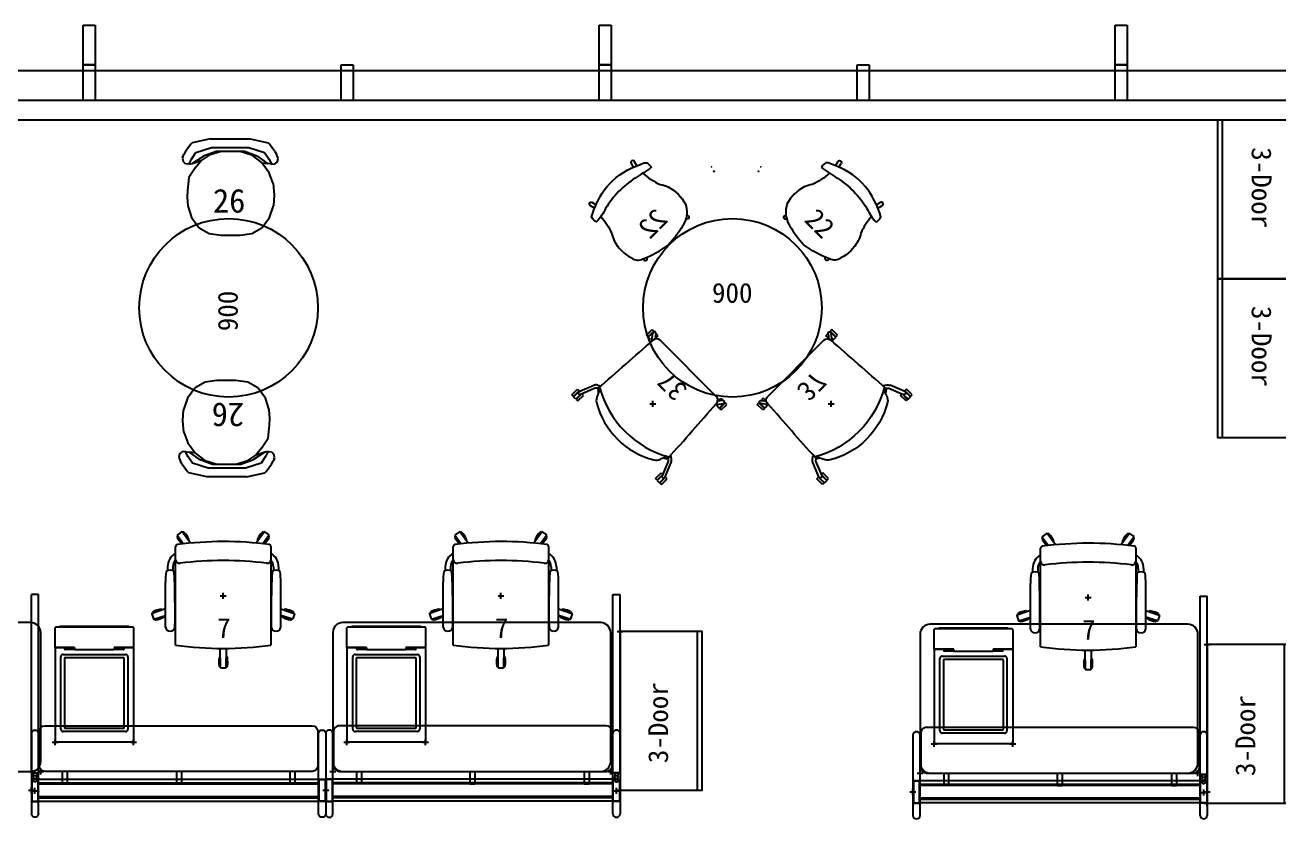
# Model space of a CAD drawing. Header units: millimetres. Extents: x 10479 to 135323, y 879012 to 965592.
# Drawn here: x 40359 to 46677, y 946978 to 950982 of the extents above; entities that cross this region are included whole.
import ezdxf
from ezdxf.enums import TextEntityAlignment as Align

# ---------------------------------------------------------------- set-up
doc = ezdxf.new("R2010")
doc.units = ezdxf.units.MM
doc.header["$PDMODE"] = 2
doc.header["$PDSIZE"] = 15
doc.linetypes.add('03-A31 아트페어 전시관 단면도$0$1층 평면도$0$1층배치도$0$PHANTOM2', pattern=[1.25, 0.625, -0.125, 0.125, -0.125, 0.125, -0.125])
for name, color, linetype in [('$2d', 7, 'Continuous'), ('$2dpanl', 1, 'Continuous'), ('$CHAR', 3, 'Continuous'), ('$point', 6, 'Continuous'), ('1-FUR', 6, 'Continuous'), ('72_VITRA_STANDARD_D2_CH_SEAT', 18, 'Continuous'), ('D2SNAP', 1, 'Continuous'), ('보루네오', 140, 'Continuous'), ('비브랜드', 30, 'Continuous'), ('퍼시스', 210, 'Continuous'), ('퍼시스물량산출제외', 7, 'Continuous')]:
    doc.layers.add(name, color=color, linetype=linetype)
doc.styles.add('돋움', font='')
doc.styles.get('돋움').set_extended_font_data('Dotum')

# ---------------------------------------------------------------- blocks, each defined once
blk = doc.blocks.new('GFN142WA')
at = {"layer": '$2dpanl', "color": 0}
for p, q in [((2.273736754432321e-13, -55.5), (2.273736754432321e-13, 118.5)), ((36.00000000000023, 118.5000172114005), (36.00000000000023, 55.5)), ((1447.000000000001, 118.5000172114005), (1447.000000000001, 55.5)), ((1483.000000000001, -55.5), (1483.000000000001, 118.5)), ((1.000000000000227, 56.5), (1.200000000000955, 56.5)), ((1.200000000000955, 56.5), (34.80000000000041, 56.5)), ((2.200000000000955, -54.5), (2.200000000000955, 54.5)), ((2.200000000000955, 54.5), (33.80000000000041, 54.5)), ((33.80000000000041, 54.5), (33.80000000000041, -54.5)), ((34.80000000000041, 56.5), (35.00000000000023, 56.5)), ((36.00000000000023, 55.5), (36.00000000000023, 6)), ((36.00000000000045, 55), (1447.000000000001, 55)), ((36.00000000000045, 38), (1447.000000000001, 38)), ((36.00000000000045, 31.5), (1447.000000000001, 31.5)), ((36.00000000000023, 6), (36.00000000000023, -6)), ((1447.000000000001, 55.5), (1447.000000000001, 6)), ((1447.000000000001, 6), (1447.000000000001, -6)), ((1448.200000000001, 56.5), (1448.000000000001, 56.5)), ((1481.8, 56.5), (1448.200000000001, 56.5)), ((1449.200000000001, 54.5), (1449.200000000001, -54.5)), ((1480.8, 54.5), (1449.200000000001, 54.5)), ((1480.8, -54.5), (1480.8, 54.5)), ((1482.000000000001, 56.5), (1481.8, 56.5)), ((2.273736754432321e-13, -285.5000172112996), (2.273736754432321e-13, -55.5)), ((1.200000000000955, -56.5), (1.000000000000227, -56.5)), ((34.80000000000041, -56.5), (1.200000000000955, -56.5)), ((33.80000000000041, -54.5), (2.200000000000955, -54.5)), ((35.00000000000023, -56.5), (34.80000000000041, -56.5)), ((36.00000000000023, -6), (36.00000000000023, -55.5)), ((36.00000000000045, -31.5), (1447.000000000001, -31.5)), ((36.00000000000045, -38), (1447.000000000001, -38)), ((36.00000000000045, -55), (1447.000000000001, -55)), ((36.00000000000023, -55.5), (36.00000000000023, -285.5000197653999)), ((1447.000000000001, -6), (1447.000000000001, -55.5)), ((1447.000000000001, -55.5), (1447.000000000001, -285.5000197653999)), ((1448.000000000001, -56.5), (1448.200000000001, -56.5)), ((1448.200000000001, -56.5), (1481.8, -56.5)), ((1449.200000000001, -54.5), (1480.8, -54.5)), ((1481.8, -56.5), (1482.000000000001, -56.5)), ((1483.000000000001, -285.5000172112996), (1483.000000000001, -55.5))]:
    blk.add_line(p, q, dxfattribs=at)
for centre, radius, start, end in [((18.00000000000023, 118.5), 18, 5.478538965113342e-05, 180), ((1465.000000000001, 118.5), 18, 0, 179.9999452146104), ((1.000000000000227, 55.5), 1, 90, 180), ((35.00000000000023, 55.5), 1, 7.016477563892661e-15, 90), ((35.50000000000023, 6), 0.5, 306.9171627150918, 7.016477563892661e-15), ((1448.000000000001, 55.5), 1, 90, 180), ((1447.500000000001, 6), 0.5, 180, 233.0828372849082), ((1482.000000000001, 55.5), 1, 0, 90), ((1.000000000000227, -55.5), 1, 180, 270), ((35.00000000000023, -55.5), 1, 270, 7.016477563892661e-15), ((35.50000000000023, -6), 0.5, 7.016477563892661e-15, 53.08283728481513), ((1447.500000000001, -6), 0.5, 126.9171627151849, 180), ((1448.000000000001, -55.5), 1, 180, 270), ((1482.000000000001, -55.5), 1, 270, 0), ((18.00000000000023, -285.5), 18, 180.0000547853897, 359.9999370846884), ((1465.000000000001, -285.5), 18, 180.0000629153116, 359.9999452146104)]:
    blk.add_arc(centre, radius, start, end, dxfattribs=at)
at = {"layer": '$point'}
for p in [(0, 0), (1483, 0)]:
    blk.add_point(p, dxfattribs=at)
blk = doc.blocks.new('의자_사무용의자_퍼시스_CH0501')
at = {"layer": '퍼시스'}
for p, q in [((-209.7930280152687, 322.7887766497323, 3.434173933669626e-06), (-230.8274698690172, 307.5063600901282, 3.434173933669626e-06)), ((-165.1579762113426, 266.0127323778631, 3.434173933669626e-06), (-206.9994235219337, 322.3463131655672, 3.434173933669626e-06)), ((163.738160381461, 266.0127323778631, 3.434173933669626e-06), (205.5796076920523, 322.3463131655672, 3.434173933669626e-06)), ((208.3732121853871, 322.7887766497323, 3.434173933669626e-06), (229.4076540391356, 307.5063600901282, 3.434173933669626e-06)), ((-231.2699333531823, 304.7127555967933, 3.434173933669626e-06), (-200.6942816711282, 262.3550813556079, 3.434173933669626e-06)), ((229.8501175233007, 304.7127555967933, 3.434173933669626e-06), (199.5838266443092, 262.783651260033, 3.434173933669626e-06)), ((-240.2056432320807, -248.6832200672904), (-240.2056432320807, 248.689977442341)), ((240.2056432320807, 249.0427284086896), (240.2056432320809, -249.0494857837396)), ((-280.5048517769321, 146.8318078978531), (-280.5048517769322, 127.3749237132226)), ((-253.9048517769322, 146.8318078978531), (-253.9048517769322, 127.168141023881)), ((252.4850359470506, 146.8318078978531), (252.4850359470506, 127.168141023881)), ((279.0850359470507, 146.8318078978531), (279.0850359470507, 127.3749237132226)), ((-291.4464003078556, -158.000657199244), (-291.4464003078556, 69.99934280075573)), ((290.026584477974, -158.000657199244), (290.026584477974, 69.99934280075573)), ((-359.9782163698192, -91.05287315008526), (-351.9437745160706, -115.7803425737591)), ((-291.4464003078556, -65.92357599682452), (-358.6941373259751, -88.53272612874389)), ((-349.4236274947305, -117.0644216175995), (-291.4464003078556, -98.69781866850951)), ((290.026584477974, -65.92357599682452), (357.2743214960936, -88.53272612874389)), ((348.0038116648489, -117.0644216175995), (290.026584477974, -98.69781866850951)), ((358.5584005399376, -91.05287315008526), (350.523958686189, -115.7803425737591)), ((-16.6415742209089, -264.876290832644), (-15.12286879203937, -360.2017022079751)), ((14.87713120796066, -360.2017022079751), (15.87357535392005, -264.907796519593)), ((-13.12286879203929, -362.2017022079751), (12.87713120796058, -362.2017022079751))]:
    blk.add_line(p, q, dxfattribs=at)
for centre, radius, start, end in [((-208.622163132788, 321.1410325322937, 3.434173933669626e-06), 2.021382014756166, 36.60290912648927, 125.3970908735075), ((-201.2983809562209, 316.3903636138109, 3.434173933669626e-06), 5.260657245904929, 44.76435560388612, 137.8428333174539), ((-306.3639948139787, 216.8359737511485, 3.434173933669626e-06), 149.9999999999982, 27.64628866112098, 43.50301195048741), ((304.9441789840973, 216.8359737511485, 3.434173933669626e-06), 149.9999999999982, 136.4969880495126, 152.353711338879), ((199.8785651263393, 316.3903636138109, 3.434173933669626e-06), 5.260657245904929, 42.15716668254613, 135.2356443961139), ((207.2023473029064, 321.1410325322937, 3.434173933669626e-06), 2.021382014756166, 54.60290912649248, 143.3970908735108), ((-230.2056432320808, 248.689977442341), 10.00000000000003, 97.43297515626791, 180), ((-227.3234265319099, 297.4396202960115, 3.434173933669626e-06), 5.294800910212464, 114.2056964621144, 206.9165298285203), ((-100.2182963485619, 366.6095906516435, 3.434173933669626e-06), 149.9999999999991, 208.4969880495129, 224.3537113388789), ((-229.6518993644321, 305.8883261013782, 3.434173933669626e-06), 2.000000000000201, 126.0000000000008, 215.9999999999935), ((1.360045956386979, -1526.268425335218), 1799.999999999998, 82.6548208566902, 97.43297515626791), ((-203.8431790144623, 265.3805610685423, 3.434173933669626e-06), 5.136867408254691, 225.0243162908411, 227.4758952169042), ((-178.0548905631911, 284.1082448972517, 3.434173933669626e-06), 5.125237346198296, 301.7200476735532, 27.03382530827133), ((176.6350747333095, 284.1082448972517, 3.434173933669626e-06), 5.125237346198296, 152.9661746917286, 238.2799523264468), ((98.79848051868034, 366.6095906516434, 3.434173933669626e-06), 149.9999999999991, 315.7941993335114, 331.5030119504871), ((225.9036107020283, 297.4396202960115, 3.434173933669626e-06), 5.294800910212464, 333.0834701714797, 65.79430353788554), ((228.2320835345507, 305.8883261013782, 3.434173933669626e-06), 2.000000000000175, 324.0000000000056, 54.00000000000021), ((230.2056432320808, 249.0427284086896), 9.999999999999986, 0, 82.65482085669554), ((-204.2048517769321, 146.831807897853), 76.30000000000014, 118.1532898685476, 179.9999999999999), ((202.7850359470505, 146.831807897853), 76.30000000000014, 1.017777498068325e-13, 61.84671013145237), ((-267.4464003078564, 96.6259872758234), 33.37335552493232, 52.75918343512159, 127.2408165648748), ((-204.2048517769336, 146.8318078978533), 49.69999999999863, 136.4157996949641, 180.0000000000003), ((-220.0291256008402, 184.9644231169094), 20.54402028639295, 190.8536220679752, 276.3109044319463), ((1.360045956385716, -1622.066880269535), 1799.999999999958, 83.09376716883624, 96.9924983427117), ((220.0514400196532, 185.347144104093), 20.59767856655886, 263.7268056393394, 348.0890736227411), ((202.785035947052, 146.8318078978533), 49.69999999999864, 359.9999999999997, 41.15519904450757), ((266.0265844779748, 96.6259872758234), 33.37335552493232, 52.75918343512515, 127.2408165648784), ((82.43819667510148, 69.99934280075573), 373.8845969829571, 171.8203781251957, 180), ((-5272.656797902754, -85.40463138923754), 5029.734327600221, 359.1729999939453, 2.376920322650859), ((5271.236982072873, -85.40463138923754), 5029.734327600221, 177.6230796773491, 180.8270000060547), ((-83.85801250498325, 69.99934280075573), 373.8845969829571, 0, 8.17962187480423), ((-358.0501957652855, -90.44803972857504), 2.020664969578486, 108.5829974361289, 197.417002563765), ((-351.2661154975841, -84.95191427855873, 3.434173933669626e-06), 5.262130087322181, 116.7789281652038, 209.8372273107708), ((-289.0531826574073, -215.6385371062379, 3.434173933669626e-06), 149.9999999999926, 99.64628866112045, 115.5030119504874), ((-350.0416614834804, -115.1623085850092), 1.999999999999995, 198.0000000000003, 288.0000000000002), ((-341.3326169477833, -115.6236166253514), 5.237935838988332, 185.7910374129239, 279.5205284190794), ((-367.7938328366083, 26.70026565676529), 150.0000000000014, 280.4969880495126, 296.3537113388792), ((-313.3829887976419, -72.8284267147839, 3.434173933669626e-06), 5.132556718794893, 13.59952950896026, 99.02345664238484), ((-303.5313217284353, -103.1423155935661), 5.125301761489568, 296.9668856881617, 24.15810064410895), ((302.1115058985538, -103.1423155935661), 5.125301761489588, 155.8418993558911, 243.033114311837), ((366.3740170067267, 26.70026565676529), 150.0000000000014, 243.6462886611208, 259.503011950487), ((311.9631729677606, -72.8284267147839, 3.434173933669626e-06), 5.132556718794893, 80.97654335761513, 166.4004704910398), ((287.6333668275257, -215.6385371062379, 3.434173933669626e-06), 149.9999999999926, 64.49698804951262, 80.35371133887955), ((339.9128011179017, -115.6236166253514), 5.237935838988332, 260.4794715809206, 354.208962587076), ((348.6218456535988, -115.1623085850092), 1.999999999999995, 251.9999999999998, 341.9999999999997), ((349.8462996677025, -84.95191427855873, 3.434173933669626e-06), 5.262130087322181, 330.1627726892291, 63.22107183479624), ((356.6303799354041, -90.44803972857504), 2.020664969578471, 342.5829974362343, 71.41700256387192), ((-267.4464003078556, -153.6006571992443), 24.39999999999991, 190.388857815469, 349.6111421845309), ((266.026584477974, -153.6006571992443), 24.39999999999996, 190.388857815469, 349.6111421845309), ((1.360045956384813, 1535.033690713933), 1800.000000000003, 262.2874549339068, 277.6251804422461), ((127.2821794941769, -333.2470741452695), 150, 171.646288661121, 187.5030119504869), ((-15.86377224505378, -312.3896369097059), 5.344990330819114, 91.13599517648616, 169.9240290671843), ((15.61803466097507, -312.3896369097059), 5.344990330819107, 10.07597093281581, 91.9845635864769), ((-127.5279170782555, -333.2470741452695), 150, 352.4969880495131, 8.353711338879009), ((-16.22292956451035, -352.0237685068884), 5.273181219850714, 188.8366172949193, 282.0411564144381), ((-13.12286879203929, -360.2017022079751), 1.999999999999982, 180, 270.0000000000004), ((12.87713120796058, -360.2017022079751), 1.999999999999996, 270, 0), ((15.97719198043182, -352.0237685068884), 5.273181219850716, 257.9588435855619, 351.1633827050807)]:
    blk.add_arc(centre, radius, start, end, dxfattribs=at)
blk.add_point((0, 0), dxfattribs=at)
blk.add_text('7', height=100).set_placement((-31.05493283553415, -212.3920228777151))
blk = doc.blocks.new('책상_책상_퍼시스_GDN014M')
at = {"layer": '퍼시스'}
for p, q in [((1350, 0), (50, 0)), ((0, -50), (0, -700)), ((1400, -700), (1400, -50)), ((50, -750), (1350, -750))]:
    blk.add_line(p, q, dxfattribs=at)
for centre, start, end in [((50, -50), 90, 180), ((1350, -50), 0, 90), ((50, -700), 180, 270), ((1350, -700), 270, 0)]:
    blk.add_arc(centre, 50, start, end, dxfattribs=at)
for p in [(0, 0), (1400, 0)]:
    blk.add_point(p, dxfattribs=at)
at = {"layer": '퍼시스', "flags": 8}
for tag, p in [('CODE', (554.5424944068225, -406.8185772713152)), ('SIZE', (554.5424944068225, -566.8185772713152))]:
    blk.add_attdef(tag, text='', height=60, dxfattribs=at).set_placement(p, align=Align.BOTTOM_LEFT)
at = {"layer": '퍼시스'}
blk.add_attdef('COLOR', text='', height=60, dxfattribs=at).set_placement((554.5424944068225, -486.8185772713152), align=Align.BOTTOM_LEFT)
blk = doc.blocks.new('GTN214')
at = {"layer": '$2d', "color": 0}
for p, q in [((180, -32.80000000000018), (155, -32.80000000000024)), ((155, -95.00000000000006), (155, -32.80000000000024)), ((180, -95.00000000000006), (180, -32.80000000000018)), ((731, -95.00000000000006), (731, -32.80000000000024)), ((756, -32.80000000000018), (731, -32.80000000000024)), ((756, -95.00000000000006), (756, -32.80000000000018)), ((1303, -95.00000000000006), (1303, -32.80000000000018)), ((1303, -32.80000000000018), (1328, -32.80000000000024)), ((1328, -95.00000000000006), (1328, -32.80000000000024)), ((39, -125.0000000000001), (39, -295)), ((1414, -95.00000000000003), (69, -95.00000000000006)), ((1444, -295.0000000000001), (1444, -125)), ((69, -325), (1414, -325.0000000000001))]:
    blk.add_line(p, q, dxfattribs=at)
for centre, start, end in [((69, -125.0000000000001), 90, 180), ((1414, -125), 0, 90), ((69, -295), 180, 270), ((1414, -295.0000000000001), 270, 0)]:
    blk.add_arc(centre, 30, start, end, dxfattribs=at)
at = {"layer": '$point'}
for p in [(0, 0), (1483, 0)]:
    blk.add_point(p, dxfattribs=at)
blk = doc.blocks.new('GFN4092F')
at = {"layer": '$2dpanl', "color": 0}
for p, q in [((-8.500000000000114, -49.61421356229994), (-8.500000000000114, -60.39095548909995)), ((-8.231353701599915, -61.07295384919996), (-5.796986060482652, -63.68349353619158)), ((-4.592893218799986, -45.29289321880003), (-8.207106781199968, -48.90710678109997)), ((3.885786437599904, -45), (-3.885786437599904, -45)), ((8.207106781199968, -48.90710678109997), (4.592893218799986, -45.29289321880003)), ((5.796986060482425, -63.68349353619163), (8.231353701599915, -61.07295384919996)), ((8.499999999999886, -60.39095548909995), (8.499999999999886, -49.61421356229994)), ((-18.00000000000011, -90.39999999999992), (-18.00000000000028, -990.4)), ((-18.00000000000011, -90.39999999999992), (17.99999999999989, -90.39999999999998)), ((-8.500000000000114, -79.40904451079996), (-8.500000000000114, -89.39999999999998)), ((-5.796986060534437, -76.11650646376006), (-8.231353668100041, -78.72704611480003)), ((7.499999999999886, -90.39999999999998), (-7.500000000000114, -90.39999999999998)), ((8.231353701599915, -78.72704615069995), (5.796986060532276, -76.11650646376188)), ((8.499999999999886, -89.39999999999998), (8.499999999999886, -79.40904451079996)), ((17.99999999999989, -90.39999999999998), (17.99999999999972, -990.4)), ((17.99999999999972, -990.4), (-18.00000000000028, -990.4))]:
    blk.add_line(p, q, dxfattribs=at)
blk.add_circle((-1.13686837721616e-13, -69.89999999999998), 8.499999999999988, dxfattribs=at)
for centre, start, end in [((-7.500000000000114, -49.61421356229994), 134.9999999999954, 180), ((-7.500000000000114, -60.39095548909995), 180, 223.0000000000016), ((-3.885786437599904, -46), 89.99999999999999, 134.9999999999954), ((3.885786437599904, -46), 45.0000000000046, 89.99999999999999), ((7.499999999999886, -49.61421356229994), 0, 45.0000000000046), ((7.499999999999886, -60.39095548909995), 316.9999999999985, 0), ((-7.500000000000114, -79.40904451079996), 136.9999999999984, 180), ((-7.500000000000114, -89.39999999999998), 180, 270), ((7.499999999999886, -89.39999999999998), 270, 0), ((7.499999999999886, -79.40904451079996), 0, 43.00000000000153)]:
    blk.add_arc(centre, 1, start, end, dxfattribs=at)
at = {"layer": '$point'}
blk.add_point((0, 0), dxfattribs=at)
blk = doc.blocks.new('캐비닛_3단캐비닛_퍼시스_H1161')
at = {"layer": '퍼시스', "linetype": 'Continuous'}
for p, q in [((799, 0), (1, 0)), ((0, -1), (1.110223024625157e-16, -413)), ((800, -413), (800, -1)), ((1.048244554803849e-16, -390), (800, -390)), ((1, -414), (799, -414))]:
    blk.add_line(p, q, dxfattribs=at)
for centre, start, end in [((1, -1), 90, 180), ((799, -1), 0, 90), ((1, -413), 180, 270), ((799, -413), 270, 0)]:
    blk.add_arc(centre, 1, start, end, dxfattribs=at)
at = {"layer": '퍼시스'}
for p in [(0, 0), (800, 0)]:
    blk.add_point(p, dxfattribs=at)
blk.add_text('3-Door', height=100, dxfattribs=at).set_placement((136.3590120158915, -242.020353164291))
blk = doc.blocks.new('서랍_서랍_퍼시스_엑스페이스')
at = {"layer": '퍼시스', "linetype": 'Continuous'}
for p, q in [((1, 0), (395, 0)), ((0, -477), (0, -1)), ((41, -54), (355, -54)), ((396, -477), (396, -1)), ((29, -431.5), (29, -66)), ((47, -74), (47, -423.5)), ((347, -72), (49, -72)), ((349, -423.5), (349, -74)), ((367, -66), (367, -431.5)), ((49, -425.5), (347, -425.5)), ((0, -577), (0, -478.5)), ((0.5, -477.5), (98.5, -477.5)), ((98.5, -478), (0.5, -478)), ((355, -443.5), (41, -443.5)), ((48, -472.45), (48, -472.5500000000002)), ((52.95000000000027, -467.5), (97.5, -467.5)), ((97.5, -467.5), (98, -468.000001931)), ((97.5, -477.5), (97.5, -467.5)), ((97.5, -477.5), (98.00000000010004, -476.9999999999002)), ((98, -466.5), (298, -466.5)), ((98, -477), (98, -466.5)), ((98.5, -478.0033632143002), (98.5, -468.0000510730001)), ((99, -467.5), (101, -467.5)), ((297, -467.5), (101.0522463498, -467.5278640450001)), ((297.5, -468.0000510730001), (297.5, -478.0033632143002)), ((297.5, -477.5), (395.5, -477.5)), ((395.5, -478), (297.5, -478)), ((298, -477), (298, -466.5)), ((298, -468.000001931), (298.5, -467.5)), ((298.5, -477.5), (298, -477)), ((298.5, -467.5), (343.0500000000002, -467.5)), ((298.5, -467.5), (298.5, -477.5)), ((348, -472.4501073536001), (348, -472.5500000000002)), ((396, -478.5), (396, -577)), ((3, -580), (393, -580)), ((24, -584.0500000000002), (24, -580)), ((371.0500000000002, -585), (24.95000000000027, -585)), ((372, -580), (372, -584.0499996620001))]:
    blk.add_line(p, q, dxfattribs=at)
for centre, radius, start, end in [((1, -1), 1, 90, 180), ((395, -1), 1, 0, 90), ((41, -66), 12, 90, 180), ((355, -66), 12, 0, 90), ((49, -74), 2, 90, 180), ((347, -74), 2, 0, 90), ((41, -431.5), 12, 180, 270), ((49, -423.5), 2, 180, 270), ((347, -423.5), 2, 270, 0), ((355, -431.5), 12, 270, 0), ((0.5, -477), 0.5, 180, 270), ((0.5, -478.5), 0.5, 90, 180), ((52.95000000000027, -472.45), 4.95, 90, 180), ((52.95000000000027, -472.5500000000002), 4.95, 180, 270), ((99, -468), 0.5, 90, 180), ((101, -468), 0.5, 70.87280397609828, 90), ((297, -468), 0.5, 0, 90), ((343.0500000000002, -472.45), 4.95, 0, 90), ((343.0500000000002, -472.5500000000002), 4.95, 270, 0), ((395.5, -477), 0.5, 270, 0), ((395.5, -478.5), 0.5, 0, 90), ((3, -577), 3, 180, 270), ((24.95000000000027, -584.0500000000002), 0.95, 180, 270), ((371.0500000000002, -584.0500000000002), 0.95, 270, 0), ((393, -577), 3, 270, 0)]:
    blk.add_arc(centre, radius, start, end, dxfattribs=at)
at = {"layer": '퍼시스', "linetype": 'Continuous', "start_tangent": (-0.999993126533611, 0.003707679265217382), "end_tangent": (-0.9932110552605222, -0.1163262640519332)}
blk.add_spline([(101.0542452555001, -467.5278902289001), (101, -467.5309600500002)], degree=3, dxfattribs=at)
at = {"layer": '퍼시스'}
for p in [(0, 0), (396, 0)]:
    blk.add_point(p, dxfattribs=at)
for tag, p in [('CODE', (29, -273.5249316664167)), ('SIZE', (28.99999999999997, -433.5249316664167))]:
    blk.add_attdef(tag, text='', height=60, dxfattribs=at).set_placement(p, align=Align.BOTTOM_LEFT)
at = {"layer": '퍼시스', "flags": 8}
blk.add_attdef('COLOR', text='', height=60, dxfattribs=at).set_placement((28.99999999999999, -353.5249316664167), align=Align.BOTTOM_LEFT)
blk = doc.blocks.new('의자_회의용의자_퍼시스_CH0020MD')
at = {"layer": '퍼시스'}
for p, q in [((-308.1969294783, 256.6097577473541), (-319.7191976748001, 256.6097577473541)), ((-319.7191976748001, 256.6097577473541), (-319.7191976748001, 216.6097577473541)), ((-308.1969294783, 216.6097577473541), (-308.1969294783, 256.6097577473541)), ((-289.5719294783, 257.6097379431543), (-306.5719294783, 257.6097379431543)), ((-306.5719294783, 257.6097379431543), (-306.5719294783, 221.6097577473541)), ((-289.5719294783, 221.6097577473541), (-289.5719294783, 257.6097379431543)), ((-287.9469294783, 216.6097577473541), (-287.9469294783, 256.6097577473541)), ((-287.9469294783, 256.6097577473541), (-276.4246612818, 256.6097577473541)), ((-276.4246612818, 256.6097577473541), (-276.4246612818, 216.6097577473541)), ((287.9149822804119, 256.6097577473541), (276.3927140839119, 256.6097577473541)), ((276.3927140839119, 256.6097577473541), (276.3927140839119, 216.6097577473541)), ((287.9149822804119, 216.6097577473541), (287.9149822804119, 256.6097577473541)), ((289.5399822804119, 221.6097577473541), (289.5399822804119, 257.6097379431543)), ((289.5399822804119, 257.6097379431543), (306.5399822804119, 257.6097379431543)), ((306.5399822804119, 257.6097379431543), (306.5399822804119, 221.6097577473541)), ((308.1649822804119, 216.6097577473541), (308.1649822804119, 256.6097577473541)), ((308.1649822804119, 256.6097577473541), (319.6872504769119, 256.6097577473541)), ((319.6872504769119, 256.6097577473541), (319.6872504769119, 216.6097577473541)), ((-319.7191976748001, 216.6097577473541), (-308.1969294783, 216.6097577473541)), ((-306.5719294783, 221.6097577473541), (-305.8741573842838, 221.6097577473541)), ((-304.3663569096756, 215.8974742012452), (-275.561576546126, 143.5794192099935)), ((-260.9091149867, 149.8154943262542), (-290.3339603431783, 223.6665204384807)), ((-276.4246612818, 216.6097577473541), (-287.9469294783, 216.6097577473541)), ((260.8771677888119, 149.8154943262542), (290.3020131452902, 223.6665204384807)), ((304.3344097117874, 215.8974742012452), (275.5296293482379, 143.5794192099935)), ((276.3927140839119, 216.6097577473541), (287.9149822804119, 216.6097577473541)), ((306.5399822804119, 221.6097577473541), (305.8422101863956, 221.6097577473541)), ((319.6872504769119, 216.6097577473541), (308.1649822804119, 216.6097577473541)), ((-263.1915216551928, 130.3396011277336), (-248.3515381198001, 119.6625770545542)), ((-249.0464089436814, 139.0529029266077), (-260.9091149867, 149.8154943262542)), ((-231.6810444962057, 154.6244088736664), (-246.9011580684, 145.146729347304)), ((-235.5100146084001, 145.211238113304), (-225.4491839819002, 169.944864624704)), ((246.9167393653997, 145.147509399804), (230.3573131530798, 155.4591275501546)), ((263.1595744573046, 130.3396011277336), (248.319590921912, 119.6625770545542)), ((249.0144617457932, 139.0529029266077), (260.8771677888119, 149.8154943262542)), ((-254.8537372842, -221.8381153654458), (-266.3760054807, -221.8381153654458)), ((-266.3760054807, -221.8381153654458), (-266.3760054807, -261.8381153654458)), ((-254.8537372842, -261.8381153654458), (-254.8537372842, -221.8381153654458)), ((-236.2287372842001, -220.8381351696456), (-253.2287372842001, -220.8381351696456)), ((-253.2287372842001, -220.8381351696456), (-253.2287372842001, -256.8381153653457)), ((-226.4657303866807, -219.0160986939645), (-250.9767244864308, -251.9176629844097)), ((-238.0787372842001, -260.6774946555455), (-222.3807610675616, -240.0801075066177)), ((-236.2287372842001, -232.1211648450787), (-236.2287372842001, -220.8381351696456)), ((-234.6037372842002, -221.8381153654458), (-228.5680752288121, -221.8381153654458)), ((-234.6037372842002, -229.9398970533935), (-234.6037372842002, -221.8381153654458)), ((-223.0814690877001, -240.9995097384707), (-223.0814690877002, -261.8381153654458)), ((-200.4268377092999, -252.263065882996), (200.4268377092999, -252.2244944572958)), ((238.0787372842001, -260.6774946555455), (222.2360893020092, -239.8902830143725)), ((223.0814690877001, -240.9995097384707), (223.0814690877002, -261.8381153654458)), ((226.4657303866807, -219.0160986939645), (250.9767244864308, -251.9176629844097)), ((234.6037372842002, -221.8381153654458), (228.5680752288121, -221.8381153654458)), ((234.6037372842002, -229.9398970533935), (234.6037372842002, -221.8381153654458)), ((236.2287372842001, -220.8381351696456), (253.2287372842001, -220.8381351696456)), ((236.2287372842001, -232.1211648450787), (236.2287372842001, -220.8381351696456)), ((253.2287372842001, -220.8381351696456), (253.2287372842001, -256.8381153653457)), ((254.8537372842, -261.8381153654458), (254.8537372842, -221.8381153654458)), ((254.8537372842, -221.8381153654458), (266.3760054807, -221.8381153654458)), ((266.3760054807, -221.8381153654458), (266.3760054807, -261.8381153654458)), ((-266.3760054807, -261.8381153654458), (-254.8537372842, -261.8381153654458)), ((-253.2287372842001, -256.8381153653457), (-252.5180196730346, -256.8381153653457)), ((-234.6037372842002, -261.8381153654458), (-234.6037372842002, -256.1179310943103)), ((-223.0814690877002, -261.8381153654458), (-234.6037372842002, -261.8381153654458)), ((223.0814690877002, -261.8381153654458), (234.6037372842002, -261.8381153654458)), ((234.6037372842002, -261.8381153654458), (234.6037372842002, -256.1179310943103)), ((253.2287372842001, -256.8381153653457), (252.5180196730346, -256.8381153653457)), ((266.3760054807, -261.8381153654458), (254.8537372842, -261.8381153654458))]:
    blk.add_line(p, q, dxfattribs=at)
for centre, radius, start, end in [((-297.8441299368221, 220.6742048197637), 8.08434289768252, 21.72407576485217, 216.2181987555708), ((-0.5505248166446108, -294.6131450293811), 492.2455787401332, 59.62080473966739, 120.2560933024307), ((-168.6760277375924, 146.8514007995533), 61.29028749634091, 125.9778474381781, 157.8651155051591), ((-0.06167094915099369, -150.8721476022262), 403.1159324897569, 59.48306573487877, 120.503944129548), ((168.2995780722808, 146.371743498213), 61.83585084529434, 22.40931238114048, 54.00916242624929), ((297.812182738934, 220.6742048197637), 8.08434289768252, 323.7818012444292, 158.2759242351478), ((-238.2553545039212, 166.036260547246), 43.54381616152659, 211.0462448425664, 235.0634888058565), ((-239.3623407427076, 139.0682717754798), 9.684080396332266, 141.1211858917785, 185.6407473149215), ((25055.57216965957, 1555.468189926002), 25344.23474618901, 183.2058835052374, 184.0302886889948), ((-241.0283445950345, 147.8159330532497), 6.102163679513123, 204.8510999043689, 334.7323228009008), ((304.5305295788171, 188.5743453067996), 81.229820152511, 193.2584007179252, 215.087797343936), ((153131.9465917019, -9673.392096802292), 153197.5516405987, 176.3277179172923, 176.4653156118532), ((240.8556088961668, 147.9405413635696), 6.672389196553193, 245.2526558361218, 334.9798813779682), ((239.9538749688031, 139.4181758906876), 9.017025178188021, 356.3277179172923, 39.44896443732135), ((238.223407306033, 166.036260547246), 43.54381616152659, 304.9365111941435, 328.9537551574337), ((-244.7191516850822, -256.5794270470124), 7.803157152047593, 143.3146410826662, 328.3195906836823), ((-200.7825529776255, -227.0318980848428), 25.23367515465538, 177.2501066633563, 270.8077166144305), ((200.4243885490614, -226.7715881826614), 25.45290639246744, 270.0055131835588, 356.4653156118533), ((244.7191516850822, -256.5794270470124), 7.803157152047593, 211.6804093163177, 36.68535891733383)]:
    blk.add_arc(centre, radius, start, end, dxfattribs=at)
blk.add_point((0, 0), dxfattribs=at)
blk.add_text('37', height=100).set_placement((-75.15827023959719, -181.0769624228124))
blk = doc.blocks.new('테이블_원형테이블_퍼시스_원통다리900_1')
at = {"layer": '퍼시스'}
blk.add_circle((0, 0), 450, dxfattribs=at)
blk.add_text('900', height=100, dxfattribs=at).set_placement((-117.9506658278115, -46.19469034596113))
blk = doc.blocks.new('의자_회의용의자_보루네오_UC805SZ')
at = {"layer": '보루네오'}
for p, q in [((206085.3564659138, 39607.16105570845), (206043.3564659139, 39576.36105570843)), ((206135.0564659138, 39623.2610557084), (206085.3564659138, 39607.16105570845)), ((206171.4564659139, 39625.3610557084), (206135.0564659138, 39623.2610557084)), ((206198.7564659138, 39623.96105570838), (206171.4564659139, 39625.3610557084)), ((206226.7564659139, 39621.86105570846), (206198.7564659138, 39623.96105570838)), ((206254.0564659138, 39618.3610557084), (206226.7564659139, 39621.86105570846)), ((206270.8564659139, 39607.16105570845), (206254.0564659138, 39618.3610557084)), ((206296.0564659138, 39591.06105570839), (206270.8564659139, 39607.16105570845)), ((206309.3564659138, 39619.06105570841), (206310.7564659138, 39632.36105570843)), ((206309.3564659138, 39619.06105570841), (206309.3564659138, 39619.06105570841)), ((206313.5564659138, 39616.26105570843), (206309.3564659138, 39619.06105570841)), ((206309.3564659138, 39619.06105570841), (206312.8564659138, 39604.36105570846)), ((206310.7564659138, 39632.36105570843), (206320.5564659138, 39642.8610557084)), ((206312.8564659138, 39604.36105570846), (206342.9564659139, 39556.76105570846)), ((206312.8564659138, 39604.36105570846), (206324.7564659138, 39567.26105570843)), ((206313.5564659138, 39616.26105570843), (206331.0564659138, 39607.16105570845)), ((206313.5564659138, 39616.26105570843), (206313.5564659138, 39616.26105570843)), ((206333.8564659138, 39645.66105570839), (206320.5564659138, 39642.8610557084)), ((206331.0564659138, 39607.16105570845), (206359.0564659138, 39588.96105570838)), ((206340.8564659139, 39643.56105570839), (206333.8564659138, 39645.66105570839)), ((206337.3564659139, 39644.96105570844), (206350.6564659138, 39639.36105570846)), ((206362.5564659138, 39632.36105570843), (206350.6564659138, 39639.36105570846)), ((206393.3564659139, 39609.96105570844), (206362.5564659138, 39632.36105570843)), ((206398.9564659139, 39605.06105570841), (206393.3564659139, 39609.96105570844)), ((206416.4564659139, 39528.06105570841), (206398.9564659139, 39605.06105570841)), ((206041.9564659138, 39574.96105570844), (206018.8564659138, 39532.96105570841)), ((206041.9564659138, 39574.96105570844), (206043.3564659139, 39576.36105570843)), ((206296.0564659138, 39591.06105570839), (206324.7564659138, 39567.26105570843)), ((206347.1564659138, 39533.66105570839), (206324.7564659138, 39567.26105570843)), ((206362.5564659138, 39504.26105570846), (206342.9564659139, 39556.76105570846)), ((206359.0564659138, 39588.96105570838), (206379.3564659138, 39523.16105570839)), ((206018.8564659138, 39532.96105570841), (206011.8564659138, 39483.2610557084)), ((206363.2564659138, 39483.2610557084), (206347.1564659138, 39533.66105570839)), ((206363.2564659138, 39384.56105570844), (206362.5564659138, 39504.26105570846)), ((206379.3564659138, 39523.16105570839), (206379.3564659138, 39366.36105570843)), ((206416.4564659139, 39528.06105570841), (206416.4564659139, 39361.46105570838)), ((206011.8564659138, 39483.2610557084), (206011.8564659138, 39403.46105570838)), ((206011.8564659138, 39403.46105570838), (206018.8564659138, 39353.76105570843)), ((206342.2564659138, 39328.56105570839), (206363.2564659138, 39384.56105570844)), ((206347.1564659138, 39353.76105570843), (206363.2564659138, 39403.46105570838)), ((206347.1564659138, 39353.06105570841), (206363.2564659138, 39403.46105570838)), ((206018.8564659138, 39353.76105570843), (206041.9564659138, 39311.76105570846)), ((206315.6564659138, 39310.3610557084), (206347.1564659138, 39353.06105570841)), ((206379.3564659138, 39366.36105570843), (206359.0564659138, 39300.56105570841)), ((206416.4564659139, 39361.46105570838), (206398.9564659139, 39285.16105570842)), ((206043.3564659139, 39310.3610557084), (206041.9564659138, 39311.76105570846)), ((206043.3564659139, 39310.3610557084), (206085.3564659138, 39279.56105570844)), ((206085.3564659138, 39279.56105570844), (206135.0564659138, 39262.76105570843)), ((206228.8564659138, 39264.86105570843), (206272.9564659139, 39280.96105570838)), ((206272.9564659139, 39280.96105570838), (206315.6564659138, 39311.76105570846)), ((206309.3564659138, 39270.46105570841), (206312.8564659138, 39287.96105570841)), ((206342.2564659138, 39328.56105570839), (206312.8564659138, 39287.96105570841)), ((206315.6564659138, 39311.76105570846), (206312.8564659138, 39287.96105570841)), ((206331.7564659139, 39282.36105570843), (206313.5564659138, 39273.2610557084)), ((206359.0564659138, 39300.56105570841), (206331.7564659139, 39282.36105570843)), ((206363.2564659138, 39257.16105570845), (206394.0564659138, 39279.56105570844)), ((206394.0564659138, 39279.56105570844), (206398.9564659139, 39285.16105570842)), ((206180.5564659138, 39259.96105570844), (206135.0564659138, 39262.76105570843)), ((206228.8564659138, 39264.86105570843), (206180.5564659138, 39259.96105570844)), ((206313.5564659138, 39273.2610557084), (206309.3564659138, 39270.46105570841)), ((206309.3564659138, 39270.46105570841), (206311.4564659139, 39257.16105570845)), ((206321.2564659138, 39246.66105570842), (206311.4564659139, 39257.16105570845)), ((206321.2564659138, 39246.66105570842), (206334.5564659139, 39243.86105570843)), ((206334.5564659139, 39243.86105570843), (206341.5564659138, 39245.96105570838)), ((206338.0564659138, 39244.56105570844), (206351.3564659138, 39250.8610557084)), ((206363.2564659138, 39257.16105570845), (206351.3564659138, 39250.8610557084))]:
    blk.add_line(p, q, dxfattribs=at)
blk.add_text('26', height=100, rotation=270).set_placement((206106.0098691774, 39517.32538842622))
blk = doc.blocks.new('72VIVS2D_44023000_000005')
at = {"layer": '72_VITRA_STANDARD_D2_CH_SEAT'}
for points in [[(0.0186154, 0.277738), (0.0124288, 0.276479), (0.0124288, 0.276479), (0.00999376, 0.275787), (0.0077143, 0.274686), (0.00565854, 0.273209), (0.00388795, 0.2714), (0.00245545, 0.269312), (0.00140387, 0.26701), (0.000764642, 0.26456), (0.000556869, 0.262038), (0.000556869, 0.262038), (5.82347e-06, -0.0906947), (5.82347e-06, -0.0906947), (0.00480348, -0.141617), (0.0105228, -0.174064), (0.0162437, -0.20651), (0.0162437, -0.20651), (0.0187488, -0.218558), (0.0225623, -0.230257), (0.0225623, -0.230257), (0.0310489, -0.247514), (0.0416454, -0.263561), (0.0416454, -0.263561), (0.0519273, -0.274625), (0.0519273, -0.274625), (0.0540254, -0.275885), (0.0563011, -0.276785), (0.0586933, -0.277301), (0.0611377, -0.277419), (0.0635685, -0.277136), (0.0635685, -0.277136), (0.0645255, -0.276679), (0.0653864, -0.276059), (0.06612389999999999, -0.275297), (0.0667145, -0.274416), (0.0671397, -0.273444), (0.0671397, -0.273444), (0.09661189999999999, -0.2207), (0.09661189999999999, -0.2207), (0.109472, -0.219578), (0.122365, -0.220201), (0.122365, -0.220201), (0.255286, -0.223846), (0.255286, -0.223846), (0.388207, -0.220201), (0.388207, -0.220201), (0.4011, -0.219578), (0.4139600000000001, -0.2207), (0.4139600000000001, -0.2207), (0.443432, -0.273444), (0.443432, -0.273444), (0.4438569999999999, -0.274416), (0.444448, -0.275297), (0.445186, -0.276059), (0.446046, -0.276679), (0.447004, -0.277136), (0.447004, -0.277136), (0.449434, -0.277419), (0.451879, -0.277301), (0.454271, -0.276785), (0.456547, -0.275885), (0.458645, -0.274625), (0.458645, -0.274625), (0.468927, -0.263561), (0.468927, -0.263561), (0.479523, -0.247514), (0.4880100000000001, -0.230257), (0.4880100000000001, -0.230257), (0.491823, -0.218558), (0.494328, -0.20651), (0.500049, -0.174064), (0.5057689999999999, -0.141617), (0.5057689999999999, -0.141617), (0.510566, -0.0906947), (0.510566, -0.0906947), (0.510015, 0.262038), (0.510015, 0.262038), (0.509807, 0.26456), (0.5091680000000001, 0.26701), (0.508117, 0.269312), (0.506684, 0.2714), (0.5049130000000001, 0.273209), (0.502858, 0.274686), (0.500578, 0.275787), (0.498143, 0.276479), (0.498143, 0.276479), (0.491957, 0.277738), (0.491957, 0.277738), (0.490834, 0.277801), (0.48972, 0.277658), (0.488649, 0.277314), (0.48766, 0.276781), (0.486785, 0.276076), (0.486053, 0.275223), (0.485488, 0.274251), (0.485488, 0.274251), (0.458697, 0.220381), (0.458697, 0.220381), (0.455798, 0.219695), (0.452824, 0.219519), (0.452824, 0.219519), (0.4396060000000001, 0.219805), (0.4396060000000001, 0.219805), (0.392037, 0.224012), (0.392037, 0.224012), (0.347859, 0.239572), (0.302004, 0.249109), (0.255286, 0.252454), (0.255286, 0.252454), (0.208568, 0.249109), (0.162713, 0.239572), (0.118535, 0.224012), (0.118535, 0.224012), (0.0709659, 0.219805), (0.0709659, 0.219805), (0.05774840000000001, 0.219519), (0.05774840000000001, 0.219519), (0.0547741, 0.219695), (0.0518747, 0.220381), (0.0518747, 0.220381), (0.0250837, 0.274251), (0.0250837, 0.274251), (0.0245194, 0.275223), (0.0237873, 0.276076), (0.0229119, 0.276781), (0.0219225, 0.277314), (0.0208525, 0.277658), (0.0197377, 0.277801), (0.0186154, 0.277738)], [(0.00522432, 0.236316), (0.0178726, 0.199076), (0.0178726, 0.199076), (0.0193296, 0.193299), (0.0217152, 0.18784), (0.0249647, 0.182848), (0.0289899, 0.178456)], [(0.03353180000000001, -0.141617), (0.0287342, -0.0906947), (0.0287342, -0.0906947), (0.0289899, 0.178456), (0.0515905, 0.165779), (0.055024, -0.157839), (0.055024, -0.157839), (0.0567021, -0.174386), (0.060417, -0.190598), (0.060417, -0.190598), (0.0488946, -0.223436), (0.0488946, -0.223436), (0.0449721, -0.20651), (0.03925119999999999, -0.174064), (0.03353180000000001, -0.141617)], [(0.451229, 0.163439), (0.430517, 0.164797), (0.4101899999999999, 0.168998), (0.4101899999999999, 0.168998), (0.333254, 0.187103), (0.333254, 0.187103), (0.255286, 0.193277), (0.255286, 0.193277), (0.177318, 0.187103), (0.177318, 0.187103), (0.100382, 0.168998), (0.100382, 0.168998), (0.0800553, 0.164797), (0.0593434, 0.163439)], [(0.0623576, 0.173691), (0.0631498, 0.1935), (0.0631498, 0.1935), (0.0636137, 0.195105), (0.0643297, 0.196616), (0.06527909999999999, 0.197992), (0.0664374, 0.199197), (0.06777430000000001, 0.200201), (0.06777430000000001, 0.200201), (0.0728453, 0.203625), (0.07830089999999999, 0.206395), (0.07830089999999999, 0.206395), (0.118269, 0.222893)], [(0.392303, 0.222893), (0.432271, 0.206395), (0.432271, 0.206395), (0.437727, 0.203625), (0.442798, 0.200201), (0.442798, 0.200201), (0.4441350000000001, 0.199197), (0.445293, 0.197992), (0.446242, 0.196616), (0.446958, 0.195105), (0.447422, 0.1935), (0.447422, 0.1935), (0.4482140000000001, 0.173691)], [(0.481838, -0.0906947), (0.47704, -0.141617), (0.471321, -0.174064), (0.4656, -0.20651), (0.4656, -0.20651), (0.4616770000000001, -0.223436), (0.4616770000000001, -0.223436), (0.450155, -0.190598), (0.450155, -0.190598), (0.45387, -0.174386), (0.455548, -0.157839), (0.458981, 0.165779), (0.481577, 0.180334), (0.481577, 0.180334), (0.481838, -0.0906947)], [(0.481577, 0.180301), (0.484195, 0.182987), (0.48652, 0.185931), (0.48652, 0.185931), (0.488188, 0.188515), (0.4894189999999999, 0.191333), (0.4894189999999999, 0.191333), (0.505351, 0.238154)]]:
    blk.add_lwpolyline(points, dxfattribs=at)
at = {"layer": 'D2SNAP'}
for points in [[(0.237608, -0.0176777), (0.272964, 0.0176777)], [(0.237608, 0.0176777), (0.272964, -0.0176777)], [(0.267786, 0), (0.267546, 0.00243863), (0.266834, 0.00478354), (0.265679, 0.00694463), (0.264125, 0.00883883), (0.262231, 0.0103934), (0.26007, 0.0115485), (0.257725, 0.0122598), (0.255286, 0.0125), (0.252847, 0.0122598), (0.250502, 0.0115485), (0.248341, 0.0103934), (0.246447, 0.00883883), (0.244893, 0.00694463), (0.243738, 0.00478354), (0.243026, 0.00243863), (0.242786, 3.15316e-18), (0.243026, -0.00243863), (0.243738, -0.00478354), (0.244893, -0.00694463), (0.246447, -0.00883883), (0.248341, -0.0103934), (0.250502, -0.0115485), (0.252847, -0.0122598), (0.255286, -0.0125), (0.257725, -0.0122598), (0.26007, -0.0115485), (0.262231, -0.0103934), (0.264125, -0.00883883), (0.265679, -0.00694463), (0.266834, -0.00478354), (0.267546, -0.00243863), (0.267786, 0)]]:
    blk.add_lwpolyline(points, dxfattribs=at)
blk = doc.blocks.new('의자_회의용의자_사제_기타인테리어의자')
at = {"layer": '비브랜드'}
for p, q in [((262.2104224506707, 444.2359902149299), (256.5681073603162, 466.7839219024638)), ((278.9146703693026, 451.0377877904335), (273.7124484660046, 471.8270103393356)), ((547.3575484598463, 451.0377877904335), (552.5597703631444, 471.8270103393356)), ((564.0617963784781, 444.2359902149299), (569.7041114688327, 466.7839219024638)), ((260.1528152910003, 92.24294288486706), (258.6805536624917, 86.35946170848328)), ((275.8348156037217, 81.35601911183912), (275.8248947681801, 81.31637327161151)), ((554.1921298170404, 83.23490587503181), (554.6722166653199, 81.31637327161151)), ((570.8313023637456, 90.29675894596147), (571.8165577710082, 86.35946170848328))]:
    blk.add_line(p, q, dxfattribs=at)
blk.add_lwpolyline([(216.2311305193638, 387.5321290454129, 0.0324138161298216), (312.7426844919042, 406.8236700823763, -0.114226858106832), (525.668725465791, 403.4874357929687, 0.07579435152265365), (605.9535266514343, 387.6665412163595, 0.2200671030022007), (605.2964079268684, 423.8117576724151, 0.08031279810985974), (466.0476363953611, 473.5909580221632, 0.1261882750920077), (291.3238026954641, 455.9206440216163, 0.01343503505398142), (225.4931356684712, 428.3412905132631, 0.3064183911324759), (215.170138013683, 407.8525195023278, 0.01048921284915691), (215.715588543372, 391.9147178566316, 0.03814732006173473)], format="xyb", close=True, dxfattribs=at)
for points in [[(267.8856021338084, 396.2372602461139, -0.07851707319627024), (245.4548409929906, 294.2208647357533, 0.03990614959528264), (225.2215778615267, 257.4514801213751, 0.1455854694135893), (226.2940431681869, 133.9617397101829, 0.1829037547984901), (294.3895691180543, 72.31083815128076, 0.06931685682008301), (433.5908431692922, 49.99763183167669)], [(571.2298950570577, 391.4187850934686, 0.07488789807774897), (593.33765652547, 294.2208647357533, -0.04113238097610616), (610.8285365038959, 257.4514801213751, -0.1455854694135893), (609.7560711972357, 133.9617397101829, -0.2971321750073082), (572.7921172204834, 91.17251050642224, -0.067318496603231), (433.5908431692922, 49.99763183167669)]]:
    blk.add_lwpolyline(points, format="xyb", dxfattribs=at)
at = {"layer": '비브랜드', "extrusion": (0, 0, -1)}
for centre, major_axis, start_param, end_param in [((264.5571968683915, 471.2876919841627), (6.484963226885087, 6.484963226885084), 3.413659824906631, 7.009743382576291), ((563.8274682629329, 81.85569162678438), (6.484963226885084, 6.484963226885087), 0.2720671713168386, 3.868150728986497)]:
    blk.add_ellipse(centre, major_axis=major_axis, ratio=0.9999999999173941, start_param=start_param, end_param=end_param, dxfattribs=at)
at = {"layer": '비브랜드'}
for centre, major_axis, start_param, end_param in [((561.7150219607574, 471.2876919841627), (6.484963226885084, -6.484963226885087), 0.2720671713168386, 3.868150728986497), ((266.669643170567, 81.85569162678438), (6.484963226885087, -6.484963226885084), 3.413659824906631, 7.009743382576291)]:
    blk.add_ellipse(centre, major_axis=major_axis, ratio=0.9999999999173941, start_param=start_param, end_param=end_param, dxfattribs=at)
for p in [(7.900060154497623e-05, 174.0786547294119), (7.250026653753594, 149.5556995036313)]:
    blk.add_blockref('72VIVS2D_44023000_000005', p, dxfattribs=at)
blk.add_text('22', height=100).set_placement((343.9469746483082, 133.4232903781813))
blk = doc.blocks.new('14F')
at = {"color": 8}
for p, q in [((-159348.1224296347, 777821.9480185178), (-159288.1224296347, 777821.9480186927)), ((-159348.1224296445, 777621.9480185178), (-159348.1224296347, 777821.9480185178)), ((-159288.1224296347, 777821.9480186927), (-159288.1224296445, 777621.9480186927)), ((-156748.1224296347, 777821.9480185178), (-156688.1224296347, 777821.9480186927)), ((-156748.1224296445, 777621.9480185178), (-156748.1224296347, 777821.9480185178)), ((-156688.1224296347, 777821.9480186927), (-156688.1224296445, 777621.9480186927)), ((-154148.1224296347, 777821.9480185178), (-154088.1224296347, 777821.9480186927)), ((-154148.1224296445, 777621.9480185178), (-154148.1224296347, 777821.9480185178)), ((-154088.1224296347, 777821.9480186927), (-154088.1224296445, 777621.9480186927)), ((-132578.122430214, 777591.9480183269), (-167468.1224301702, 777591.9480177644)), ((-159348.1224296445, 777621.9480186058), (-159288.1224296445, 777621.9480186049)), ((-159348.1224296473, 777441.9480186058), (-159348.1224296445, 777621.9480186058)), ((-159288.1224296445, 777621.9480186927), (-159348.1224296445, 777621.9480185178)), ((-159288.1224296445, 777621.9480186049), (-159288.1224296473, 777441.9480186049)), ((-158048.1224296445, 777621.9480185839), (-157988.1224296445, 777621.948018583)), ((-158048.1224296473, 777441.9480185839), (-158048.1224296445, 777621.9480185839)), ((-157988.1224296445, 777621.948018583), (-157988.1224296473, 777441.948018583)), ((-156748.1224296445, 777621.948018562), (-156688.1224296445, 777621.9480185607)), ((-156748.1224296473, 777441.948018562), (-156748.1224296445, 777621.948018562)), ((-156688.1224296445, 777621.9480186927), (-156748.1224296445, 777621.9480185178)), ((-156688.1224296445, 777621.9480185607), (-156688.1224296473, 777441.9480185607)), ((-155448.1224296445, 777621.9480185397), (-155388.1224296445, 777621.9480185388)), ((-155448.1224296473, 777441.9480185397), (-155448.1224296445, 777621.9480185397)), ((-155388.1224296445, 777621.9480185388), (-155388.1224296473, 777441.9480185388)), ((-154148.1224296445, 777621.9480185178), (-154088.1224296445, 777621.9480185169)), ((-154148.1224296473, 777441.9480185178), (-154148.1224296445, 777621.9480185178)), ((-154088.1224296445, 777621.9480186927), (-154148.1224296445, 777621.9480185178)), ((-154088.1224296445, 777621.9480185169), (-154088.1224296473, 777441.9480185169)), ((-132578.122430214, 777441.9480183269), (-167468.1224301697, 777441.9480177644)), ((-159288.1224296473, 777441.9480186049), (-159348.1224296473, 777441.9480186058)), ((-157988.1224296473, 777441.948018583), (-158048.1224296473, 777441.9480185839)), ((-156688.1224296473, 777441.9480185607), (-156748.1224296473, 777441.948018562)), ((-155388.1224296473, 777441.9480185388), (-155448.1224296473, 777441.9480185397)), ((-154088.1224296473, 777441.9480185169), (-154148.1224296473, 777441.9480185178)), ((-136817.1224301727, 777341.9480182288), (-168118.12243017, 777341.9480182289))]:
    blk.add_line(p, q, dxfattribs=at)
at = {"color": 8, "linetype": 'ByBlock', "ltscale": 0.1, "style": '돋움'}
for tag, p in [('HRD기획팀', (-160031.5247793123, 780698.2401904941, 5.152133805225706e-08)), ('인재전략팀', (-162408.7479524324, 780698.2401904941, 5.152133805225706e-08)), ('기업문화팀', (-157519.2731986167, 780698.2401904941, 5.152133805225706e-08)), ('뷰티교육팀', (-152663.3855562378, 780698.2401904941, 5.152133805225706e-08)), ('자산관리팀', (-147978.332844967, 780698.2401904941, 5.152133805225706e-08)), ('그룹HR팀', (-166987.0575968819, 780698.2401904941, 5.152133805225706e-08)), ('법무팀', (-145354.0600503609, 780698.2401904941, 5.152133805225706e-08)), ('특허팀', (-142261.1240085084, 780698.240190494, 5.152133805225706e-08)), ('상표팀', (-139438.0583893983, 780698.240190494, 5.152133805225706e-08))]:
    blk.add_attdef(tag, text='', height=356.2323178511961, rotation=90, dxfattribs=at).set_placement(p, align=Align.MIDDLE_CENTER)
at = {"color": 8, "style": '돋움'}
blk.add_attdef('1', text='', height=420, rotation=180, dxfattribs=at).set_placement((-143911.1744794741, 758189.0274403268), align=Align.MIDDLE)
blk = doc.blocks.new('테이블_원형테이블_사제_Ø900')
at = {"layer": '비브랜드'}
blk.add_circle((308550.9672305132, 693154.0028987165), 450, dxfattribs=at)
blk.add_text('900', height=100, dxfattribs=at).set_placement((308447.8376249299, 693179.7680692467))

msp = doc.modelspace()

# ---------------------------------------------------------------- block references
at = {"layer": '$CHAR', "color": 1}
msp.add_blockref('14F', (200000, 173159.8055065125), dxfattribs=at)
at = {"layer": '1-FUR'}
msp.add_blockref('테이블_원형테이블_사제_Ø900', (-264627.5387394977, 256401.6623935575), dxfattribs=at)
at = {"layer": '보루네오', "xscale": 1.2, "yscale": 1.2, "zscale": 1.2}
for p, rotation in [((88726.4799601822, 702708.6757449263), 89.99999999999999), ((-5958.269526194621, 1196403.251712165), 270)]:
    msp.add_blockref('의자_회의용의자_보루네오_UC805SZ', p, dxfattribs=dict(at, rotation=rotation))
at = {"layer": '비브랜드', "xscale": -1, "rotation": 45}
msp.add_blockref('의자_회의용의자_사제_기타인테리어의자', (43941.48236649593, 950143.5860539725), dxfattribs=at)
at = {"layer": '비브랜드', "rotation": 315}
msp.add_blockref('의자_회의용의자_사제_기타인테리어의자', (43943.33485231169, 950143.5860539725), dxfattribs=at)
at = {"layer": '퍼시스', "linetype": '03-A31 아트페어 전시관 단면도$0$1층 평면도$0$1층배치도$0$PHANTOM2', "ltscale": 100}
for name, p, rotation in [('캐비닛_3단캐비닛_퍼시스_H1161', (46781.87756982636, 950501.7535247414), 269.9999999999998), ('캐비닛_3단캐비닛_퍼시스_H1161', (46781.8775698266, 949701.7535247414), 269.9999999999998), ('책상_책상_퍼시스_GDN014M', (40437.78274312387, 947218.253524346), 180), ('책상_책상_퍼시스_GDN014M', (43309.78274312387, 947218.253524346), 180), ('캐비닛_3단캐비닛_퍼시스_H1161', (43356.78274312387, 947123.2531957701), 90), ('책상_책상_퍼시스_GDN014M', (46268.87756982636, 947209.8953740823), 180), ('캐비닛_3단캐비닛_퍼시스_H1161', (46315.87756982636, 947058.3953740823), 90)]:
    msp.add_blockref(name, p, dxfattribs=dict(at, rotation=rotation))
at = {"layer": '퍼시스'}
for name, p, rotation in [('테이블_원형테이블_퍼시스_원통다리900_1', (41384.10521699376, 949555.9637285455), 90), ('의자_회의용의자_퍼시스_CH0020MD', (43521.7051337711, 949072.1900714127), 135), ('서랍_서랍_퍼시스_엑스페이스', (40905.95065123732, 947364.7116748726), 180), ('서랍_서랍_퍼시스_엑스페이스', (42376.6587546715, 947364.7116748726), 180), ('서랍_서랍_퍼시스_엑스페이스', (45335.753581374, 947356.3535246088), 180)]:
    msp.add_blockref(name, p, dxfattribs=dict(at, rotation=rotation))
at = {"layer": '퍼시스', "xscale": -1, "rotation": 225.0000000000001}
msp.add_blockref('의자_회의용의자_퍼시스_CH0020MD', (44421.21445677015, 949072.1900714127), dxfattribs=at)
at = {"layer": '퍼시스'}
for p in [(41357.60987296193, 948103.2982450172), (42756.96123254536, 948103.2982450172), (45716.05605924786, 948094.9400947534)]:
    msp.add_blockref('의자_사무용의자_퍼시스_CH0501', p, dxfattribs=at)
at = {"layer": '퍼시스물량산출제외', "xscale": -1, "rotation": 180}
for name, p in [('GFN4092F', (40408.78274312387, 947119.7116750053)), ('GFN142WA', (40390.78274312387, 947123.253524346))]:
    msp.add_blockref(name, p, dxfattribs=at)
at = {"layer": '퍼시스물량산출제외', "rotation": 180}
for name, p in [('GFN4092F', (43338.78274312387, 947119.7116750053)), ('GFN4092F', (46297.87756982636, 947111.3535247415)), ('GFN142WA', (43356.78274312387, 947123.253524346)), ('GFN142WA', (46315.87756982636, 947114.8953740823))]:
    msp.add_blockref(name, p, dxfattribs=at)
at = {"layer": '퍼시스물량산출제외', "linetype": '03-A31 아트페어 전시관 단면도$0$1층 평면도$0$1층배치도$0$PHANTOM2', "ltscale": 100, "xscale": -1, "rotation": 180}
msp.add_blockref('GTN214', (40390.78274312387, 947123.253524346), dxfattribs=at)
at = {"layer": '퍼시스물량산출제외', "linetype": '03-A31 아트페어 전시관 단면도$0$1층 평면도$0$1층배치도$0$PHANTOM2', "ltscale": 100, "rotation": 180}
for p in [(43356.78274312387, 947123.253524346), (46315.87756982636, 947114.8953740823)]:
    msp.add_blockref('GTN214', p, dxfattribs=at)

doc.saveas('drawing.dxf')
